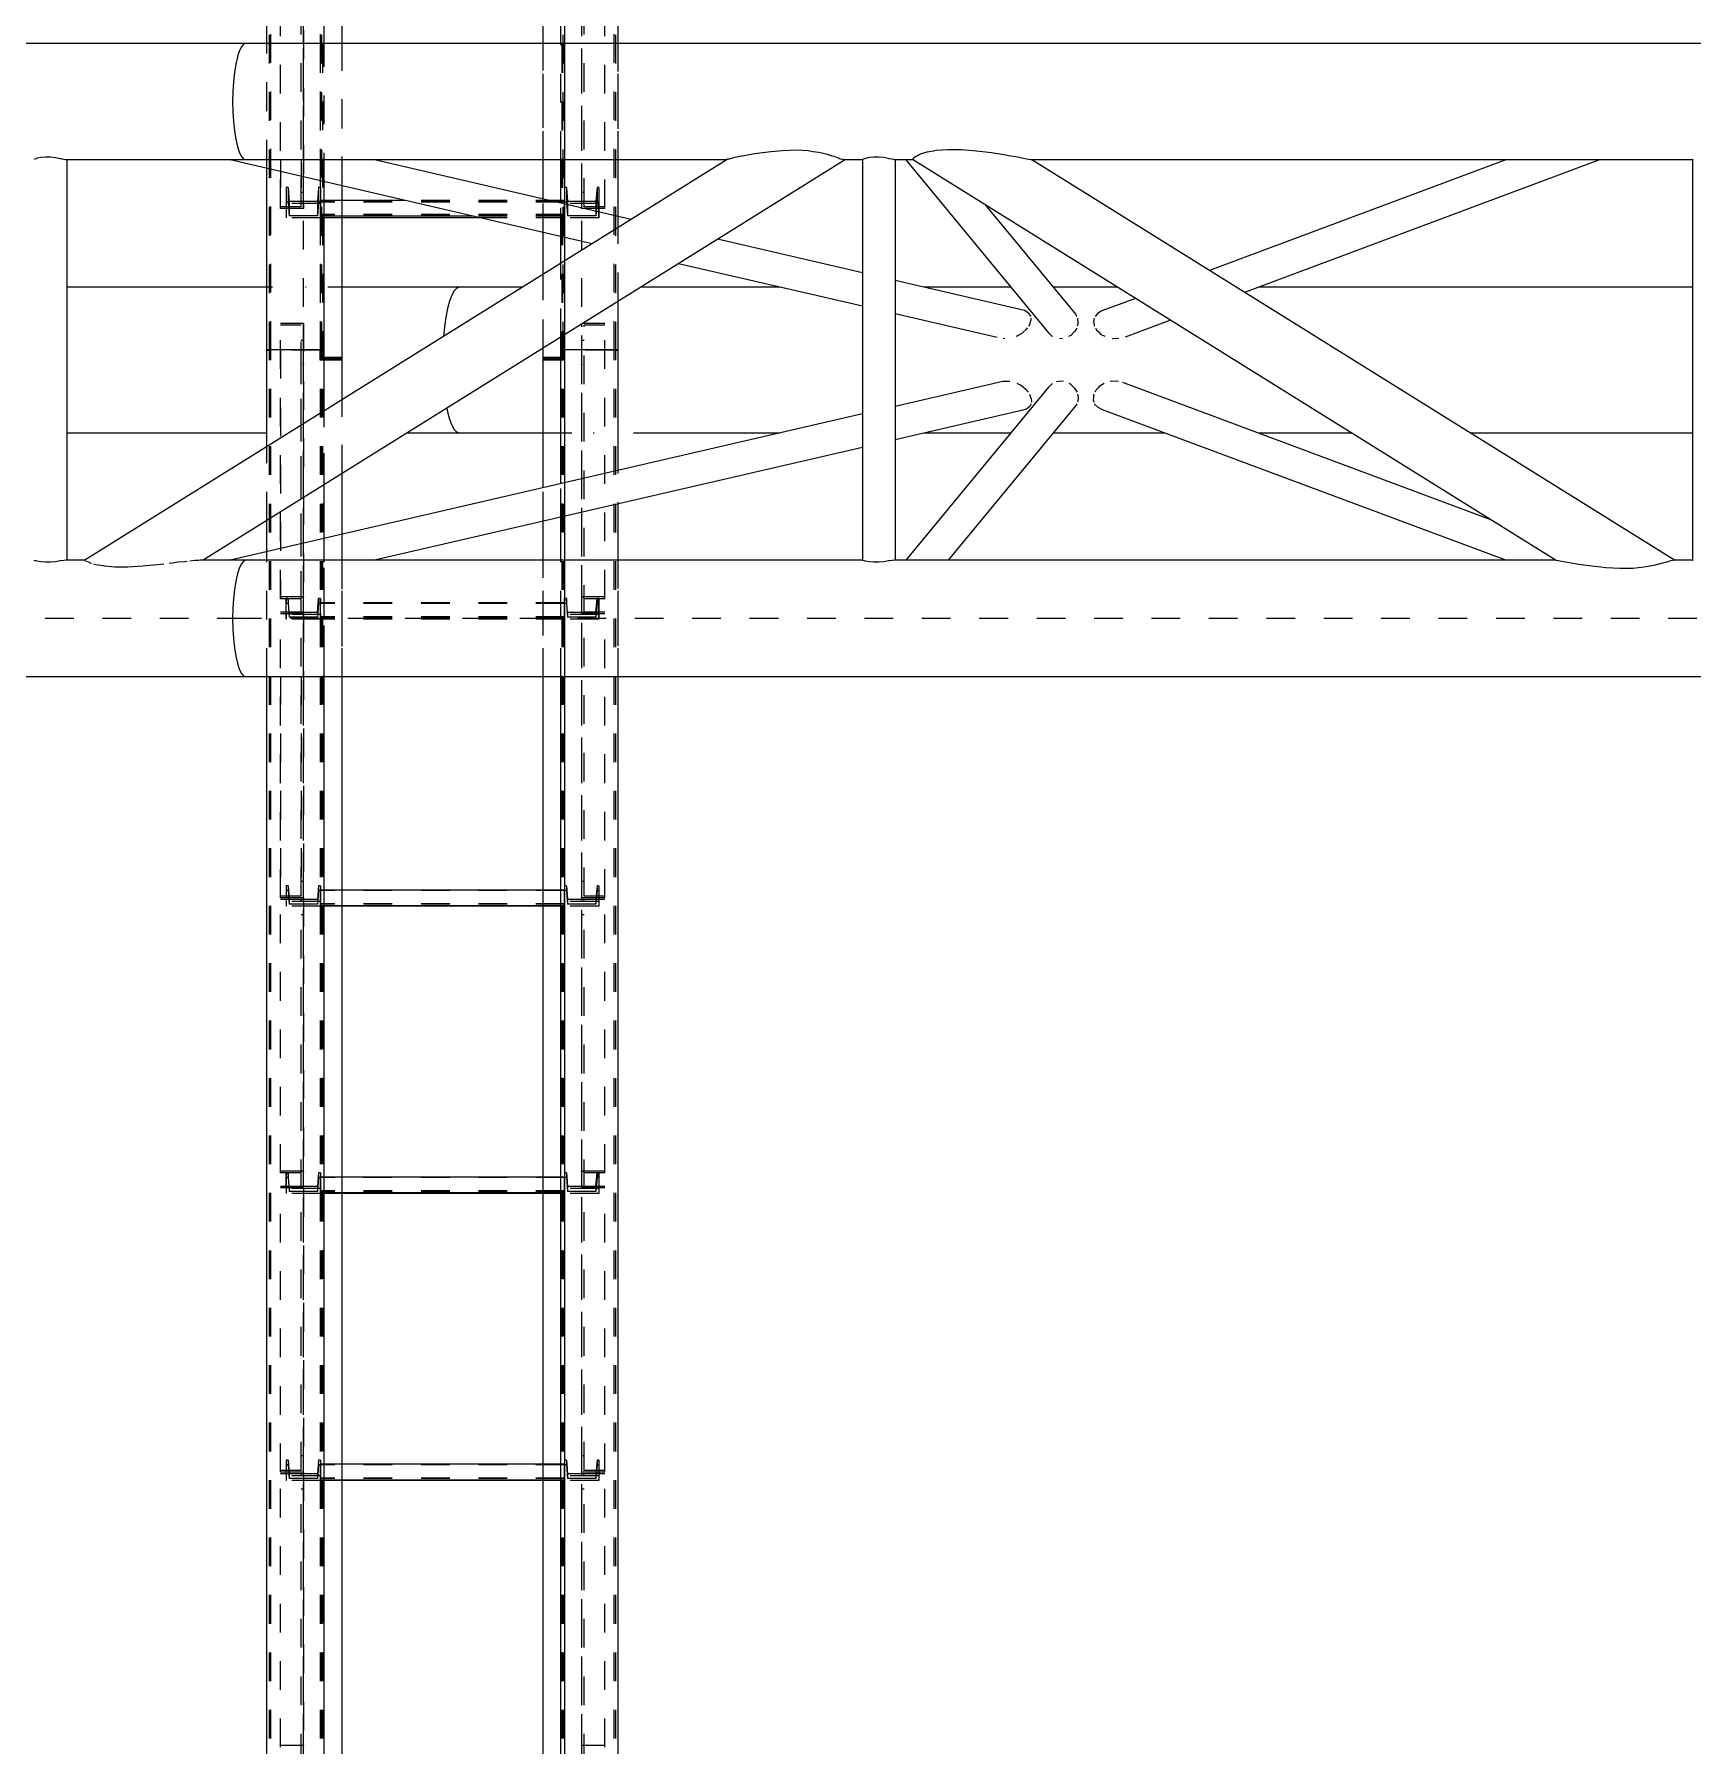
# Model space of a CAD drawing. Header units: millimetres. Extents: x 149919 to 150445, y 136651 to 136866.
# Drawn here: x 150231.16 to 150236.94, y 136770.15 to 136776.11 of the extents above; entities that cross this region are included whole.
import ezdxf

# ---------------------------------------------------------------- set-up
doc = ezdxf.new("R2010")
doc.units = ezdxf.units.MM
doc.header["$LTSCALE"] = 0.25
for name, pattern in [('CENTER', [50.8, 31.75, -6.35, 6.35, -6.35]), ('XKITLINE00', [0]), ('XKITLINE02', [4, 2, -2]), ('XKITLINE03', [6, 3, -1, 1, -1])]:
    doc.linetypes.add(name, pattern=pattern)

# ---------------------------------------------------------------- blocks, each defined once
blk = doc.blocks.new('çatıı')
at = {"color": 1, "linetype": 'XKITLINE03'}
for p, q in [((9028.63, 12458.8), (9028.63, 14115.53)), ((9125.61, 12458.8), (9125.61, 14115.53)), ((9034.61, 12460.27), (9034.61, 14100.27)), ((9119.61, 14100.27), (9119.61, 12460.27)), ((9028.63, 12615.08), (9028.63, 12513.12)), ((9125.61, 12513.12), (9125.61, 12615.08)), ((9034.63, 12514.86), (9034.63, 12509.83)), ((9119.61, 12510.37), (9034.63, 12510.37)), ((9119.61, 12509.83), (9119.61, 12514.86)), ((9028.63, 12472.99), (9028.63, 12377.79)), ((9125.61, 12377.79), (9125.61, 12472.99)), ((9028.63, 10818.82), (9028.63, 12467.2)), ((9125.61, 10818.82), (9125.61, 12467.2)), ((9034.61, 10820.27), (9034.61, 12460.27)), ((9119.61, 12460.27), (9119.61, 10820.27)), ((9028.63, 12371.98), (9028.63, 12273.01)), ((9034.63, 12371.74), (9034.63, 12370.07)), ((9119.61, 12370.25), (9034.63, 12370.25)), ((9119.61, 12370.07), (9119.61, 12371.74)), ((9125.61, 12273.01), (9125.61, 12371.98)), ((9028.63, 12273.01), (9028.63, 12177.81)), ((9034.63, 12271.75), (9034.63, 12270.08)), ((9119.61, 12270.08), (9119.61, 12271.75)), ((9125.61, 12177.81), (9125.61, 12273.01)), ((9119.61, 12270.26), (9034.63, 12270.26)), ((9028.63, 12172), (9028.63, 12073.03)), ((9034.63, 12171.76), (9034.63, 12170.09)), ((9119.61, 12170.27), (9034.63, 12170.27)), ((9119.61, 12170.09), (9119.61, 12171.76)), ((9125.61, 12073.03), (9125.61, 12172)), ((9028.63, 12073.03), (9028.63, 11977.83)), ((9034.63, 12071.77), (9034.63, 12070.1)), ((9119.61, 12070.28), (9034.63, 12070.28)), ((9119.61, 12070.1), (9119.61, 12071.77)), ((9125.61, 11977.83), (9125.61, 12073.03))]:
    blk.add_line(p, q, dxfattribs=at)
at = {"color": 116, "linetype": 'XKITLINE02', "true_color": 0x136734}
for p, q in [((9016.78, 12463.6), (9016.78, 14106.58)), ((9017.31, 12463.8), (9017.31, 14107.01)), ((9034.55, 12463.8), (9034.54, 14107.01)), ((9035.08, 12463.6), (9035.08, 14106.58)), ((9119.16, 12463.6), (9119.16, 14106.58)), ((9119.69, 12463.8), (9119.69, 14107.01)), ((9136.93, 12463.8), (9136.92, 14107.01)), ((9137.46, 12463.6), (9137.46, 14106.58)), ((9034.61, 12460.27), (9034.61, 14101.17)), ((9035.46, 12460.34), (9035.46, 14101.11)), ((9042.11, 12461.13), (9042.11, 14101.13)), ((9118.76, 12460.34), (9118.76, 14101.11)), ((9119.61, 12460.27), (9119.61, 14101.17)), ((9035.93, 12522.4), (9035.93, 14082.64)), ((9138.31, 12480.78), (9138.31, 14062.46)), ((9112.11, 12461.17), (9112.11, 14056.32)), ((9118.76, 13990.28), (9118.76, 12460.34)), ((9119.61, 13990.28), (9119.61, 12460.27)), ((9027.83, 12513.67), (9027.83, 12620.63)), ((9028.63, 12530.28), (9028.63, 12620.63)), ((9125.61, 12513.12), (9125.61, 12620.63)), ((9126.41, 12513.67), (9126.41, 12620.63)), ((9020.63, 12513.12), (9020.63, 12615.63)), ((9133.61, 12513.12), (9133.61, 12615.63)), ((9015.93, 12527.02), (9015.93, 12570.57)), ((9035.93, 12522.4), (9035.93, 12570.57)), ((9042.11, 12520.97), (9042.11, 12570.57)), ((9112.11, 12529.97), (9112.11, 12570.57)), ((9118.31, 12529.97), (9118.31, 12570.57)), ((9138.31, 12529.97), (9138.31, 12570.57)), ((9020.63, 12530.28), (9020.63, 12513.67)), ((9027.83, 12530.28), (9027.83, 12518.67)), ((9028.63, 12513.12), (9028.63, 12530.28)), ((9023.31, 12520.35), (9022.63, 12520.35)), ((9022.63, 12520.35), (9022.63, 12514.86)), ((9022.63, 12520.35), (9022.63, 12515.32)), ((9023.31, 12520.35), (9023.69, 12515.56)), ((9023.31, 12520.35), (9023.31, 12515.32)), ((9028.63, 12518.67), (9027.83, 12518.67)), ((9033.95, 12520.35), (9033.57, 12515.56)), ((9034.63, 12520.35), (9033.95, 12520.35)), ((9033.95, 12520.35), (9033.95, 12515.32)), ((9034.63, 12520.35), (9034.63, 12514.86)), ((9034.63, 12520.35), (9034.63, 12515.32)), ((9034.63, 12509.83), (9034.63, 12515.86)), ((9042.11, 12515.86), (9034.63, 12515.86)), ((9119.61, 12515.86), (9064.18, 12515.86)), ((9112.11, 12504.78), (9112.11, 12516.39)), ((9119.61, 12520.35), (9119.61, 12515.32)), ((9119.61, 12520.35), (9119.61, 12514.86)), ((9120.29, 12520.35), (9119.61, 12520.35)), ((9119.61, 12509.83), (9119.61, 12515.86)), ((9120.29, 12520.35), (9120.29, 12515.32)), ((9120.29, 12520.35), (9120.67, 12515.56)), ((9126.41, 12518.67), (9125.61, 12518.67)), ((9130.93, 12520.35), (9130.55, 12515.56)), ((9130.93, 12520.35), (9130.93, 12515.32)), ((9131.61, 12520.35), (9130.93, 12520.35)), ((9131.61, 12520.35), (9131.61, 12515.32)), ((9131.61, 12520.35), (9131.61, 12514.86)), ((9027.83, 12513.67), (9020.63, 12513.67)), ((9028.63, 12513.12), (9020.63, 12513.12)), ((9023.31, 12515.32), (9022.63, 12515.32)), ((9022.63, 12515.32), (9022.63, 12509.83)), ((9034.63, 12514.86), (9022.63, 12514.86)), ((9022.63, 12514.86), (9022.63, 12509.83)), ((9023.31, 12515.32), (9023.69, 12510.53)), ((9033.57, 12515.56), (9023.69, 12515.56)), ((9023.69, 12515.56), (9023.69, 12510.53)), ((9033.57, 12510.53), (9023.69, 12510.53)), ((9033.57, 12515.56), (9033.57, 12510.53)), ((9033.95, 12515.32), (9033.57, 12510.53)), ((9034.63, 12515.32), (9033.95, 12515.32)), ((9119.61, 12515.83), (9034.63, 12515.83)), ((9119.61, 12515.36), (9034.63, 12515.36)), ((9119.61, 12515.32), (9034.63, 12515.32)), ((9034.63, 12515.32), (9034.63, 12509.83)), ((9034.63, 12514.86), (9034.63, 12509.83)), ((9119.61, 12511.02), (9034.63, 12511.02)), ((9119.61, 12510.58), (9034.63, 12510.58)), ((9042.11, 12510.37), (9034.63, 12510.37)), ((9119.61, 12510.37), (9087.93, 12510.37)), ((9118.31, 12503.34), (9118.31, 12514.96)), ((9119.61, 12515.32), (9119.61, 12509.83)), ((9120.29, 12515.32), (9119.61, 12515.32)), ((9119.61, 12509.83), (9119.61, 12514.86)), ((9131.61, 12514.86), (9119.61, 12514.86)), ((9120.29, 12515.32), (9120.67, 12510.53)), ((9120.67, 12515.56), (9120.67, 12510.53)), ((9130.55, 12515.56), (9120.67, 12515.56)), ((9130.55, 12510.53), (9120.67, 12510.53)), ((9133.61, 12513.12), (9125.61, 12513.12)), ((9133.61, 12513.67), (9126.41, 12513.67)), ((9130.55, 12515.56), (9130.55, 12510.53)), ((9130.93, 12515.32), (9130.55, 12510.53)), ((9131.61, 12515.32), (9130.93, 12515.32)), ((9131.61, 12515.32), (9131.61, 12509.83)), ((9131.61, 12509.83), (9131.61, 12514.86)), ((9138.31, 12480.78), (9138.31, 12510.33)), ((9034.63, 12509.83), (9022.63, 12509.83)), ((9042.11, 12509.83), (9034.63, 12509.83)), ((9119.61, 12509.83), (9090.26, 12509.83)), ((9131.61, 12509.83), (9119.61, 12509.83)), ((9118.31, 12468.3), (9118.31, 12494.03)), ((9112.11, 12464.43), (9112.11, 12490.16)), ((9020.63, 12377.2), (9020.63, 12472.99)), ((9028.63, 12472.99), (9020.63, 12472.99)), ((9027.83, 12472.4), (9020.63, 12472.4)), ((9027.83, 12376.81), (9027.83, 12472.4)), ((9028.63, 12463.83), (9028.63, 12472.99)), ((9125.61, 12371.89), (9125.61, 12472.99)), ((9133.61, 12472.99), (9125.61, 12472.99)), ((9126.41, 12371.89), (9126.41, 12472.4)), ((9133.61, 12472.4), (9126.41, 12472.4)), ((9133.61, 12377.2), (9133.61, 12472.99)), ((9015.93, 12463.6), (9015.93, 12463.83)), ((9016.78, 12463.6), (9015.93, 12463.6)), ((9016.78, 12463.6), (9015.93, 12463.6)), ((9017.31, 12463.8), (9016.78, 12463.6)), ((9017.31, 12463.8), (9016.78, 12463.6)), ((9016.78, 10820.27), (9016.78, 12463.6)), ((9017.31, 10820.27), (9017.31, 12463.8)), ((9034.54, 12463.8), (9017.31, 12463.8)), ((9034.55, 12463.8), (9017.31, 12463.8)), ((9020.63, 12463.83), (9020.63, 12377.2)), ((9028.63, 12467.08), (9027.83, 12467.08)), ((9027.83, 12371.89), (9027.83, 12463.83)), ((9028.63, 12371.89), (9028.63, 12463.83)), ((9034.55, 10820.27), (9034.54, 12463.8)), ((9035.08, 12463.6), (9034.54, 12463.8)), ((9035.08, 12463.6), (9034.55, 12463.8)), ((9035.08, 10820.27), (9035.08, 12463.6)), ((9035.93, 12463.6), (9035.08, 12463.6)), ((9035.93, 12463.6), (9035.08, 12463.6)), ((9035.93, 12463.6), (9035.93, 12463.83)), ((9035.93, 10837.88), (9035.93, 12463.6)), ((9118.31, 12463.6), (9118.31, 12463.83)), ((9119.16, 12463.6), (9118.31, 12463.6)), ((9119.16, 12463.6), (9118.31, 12463.6)), ((9119.69, 12463.8), (9119.16, 12463.6)), ((9119.69, 12463.8), (9119.16, 12463.6)), ((9119.16, 10820.27), (9119.16, 12463.6)), ((9119.69, 10820.27), (9119.69, 12463.8)), ((9136.92, 12463.8), (9119.69, 12463.8)), ((9136.93, 12463.8), (9119.69, 12463.8)), ((9126.41, 12467.08), (9125.61, 12467.08)), ((9136.93, 10820.27), (9136.92, 12463.8)), ((9137.46, 12463.6), (9136.92, 12463.8)), ((9137.46, 12463.6), (9136.93, 12463.8)), ((9137.46, 10820.27), (9137.46, 12463.6)), ((9138.31, 12463.6), (9137.46, 12463.6)), ((9138.31, 12463.6), (9137.46, 12463.6)), ((9138.31, 12463.6), (9138.31, 12463.83)), ((9035.93, 12461.17), (9034.61, 12461.17)), ((9034.61, 10820.27), (9034.61, 12460.57)), ((9035.93, 12460.57), (9034.61, 12460.57)), ((9042.11, 12460.27), (9034.61, 12460.27)), ((9042.11, 12460.27), (9034.61, 12460.27)), ((9035.93, 12461.11), (9035.46, 12461.11)), ((9042.11, 12460.56), (9035.46, 12460.55)), ((9035.46, 10820.3), (9035.46, 12460.55)), ((9042.11, 12460.31), (9035.46, 12460.34)), ((9042.11, 12460.29), (9035.46, 12460.3)), ((9042.11, 12461.13), (9042.11, 12461.17)), ((9042.11, 12460.27), (9042.11, 12460.57)), ((9042.11, 10820.56), (9042.11, 12460.56)), ((9042.11, 12460.31), (9042.11, 12460.27)), ((9112.11, 12461.13), (9112.11, 12461.17)), ((9112.11, 12460.57), (9112.11, 12460.56)), ((9112.11, 12460.27), (9112.11, 12460.57)), ((9118.76, 12460.55), (9112.11, 12460.56)), ((9112.11, 10824.41), (9112.11, 12460.56)), ((9118.76, 12460.34), (9112.11, 12460.31)), ((9118.76, 12460.3), (9112.11, 12460.29)), ((9112.11, 12460.29), (9112.11, 12460.27)), ((9119.61, 12460.27), (9112.11, 12460.27)), ((9119.61, 12460.27), (9112.11, 12460.27)), ((9119.61, 12461.17), (9118.31, 12461.17)), ((9118.76, 12461.11), (9118.31, 12461.11)), ((9119.61, 12460.57), (9118.31, 12460.57)), ((9118.76, 10820.3), (9118.76, 12460.55)), ((9119.61, 10820.27), (9119.61, 12460.57)), ((9042.11, 12420.77), (9042.11, 12446.5)), ((9035.93, 12416.92), (9035.93, 12442.64)), ((9015.93, 12404.44), (9015.93, 12430.17)), ((9138.31, 10840.75), (9138.31, 12421.84)), ((9112.11, 12404.15), (9112.11, 12415.78)), ((9118.31, 12405.58), (9118.31, 12417.21)), ((9035.93, 12349.97), (9035.93, 12398.16)), ((9042.11, 12349.97), (9042.11, 12399.59)), ((9015.93, 12349.97), (9015.93, 12393.53)), ((9112.11, 12349.97), (9112.11, 12390.57)), ((9118.31, 12349.97), (9118.31, 12390.57)), ((9138.31, 12349.97), (9138.31, 12390.57)), ((9028.63, 12377.79), (9020.63, 12377.79)), ((9027.83, 12377.2), (9020.63, 12377.2)), ((9023.31, 12377.24), (9022.63, 12377.24)), ((9022.63, 12371.74), (9022.63, 12377.24)), ((9022.63, 12377.24), (9022.63, 12375.57)), ((9023.31, 12375.57), (9022.63, 12375.57)), ((9022.63, 12370.07), (9022.63, 12375.57)), ((9023.69, 12372.44), (9023.31, 12377.24)), ((9023.31, 12377.24), (9023.31, 12375.57)), ((9023.31, 12375.57), (9023.69, 12370.77)), ((9028.63, 12377.7), (9027.83, 12377.7)), ((9027.83, 12273.58), (9027.83, 12377.7)), ((9028.63, 12350.28), (9028.63, 12377.7)), ((9033.57, 12372.44), (9033.95, 12377.24)), ((9033.95, 12375.57), (9033.57, 12370.77)), ((9034.63, 12377.24), (9033.95, 12377.24)), ((9033.95, 12377.24), (9033.95, 12375.57)), ((9034.63, 12375.57), (9033.95, 12375.57)), ((9034.63, 12371.74), (9034.63, 12377.24)), ((9034.63, 12377.24), (9034.63, 12375.57)), ((9034.63, 12370.07), (9034.63, 12375.75)), ((9119.61, 12375.75), (9034.63, 12375.75)), ((9119.61, 12375.74), (9034.63, 12375.74)), ((9119.61, 12375.58), (9034.63, 12375.58)), ((9034.63, 12370.07), (9034.63, 12375.57)), ((9119.61, 12375.57), (9034.63, 12375.57)), ((9119.61, 12375.57), (9119.61, 12377.24)), ((9120.29, 12377.24), (9119.61, 12377.24)), ((9119.61, 12377.22), (9119.61, 12371.74)), ((9119.61, 12370.07), (9119.61, 12375.75)), ((9119.61, 12370.07), (9119.61, 12375.57)), ((9120.29, 12375.57), (9119.61, 12375.57)), ((9120.29, 12377.24), (9120.29, 12375.57)), ((9120.67, 12372.44), (9120.29, 12377.24)), ((9120.29, 12375.57), (9120.67, 12370.77)), ((9133.61, 12377.79), (9125.61, 12377.79)), ((9125.61, 12273.01), (9125.61, 12377.7)), ((9126.41, 12377.7), (9125.61, 12377.7)), ((9126.41, 12273.58), (9126.41, 12377.7)), ((9133.61, 12377.2), (9126.41, 12377.2)), ((9130.55, 12372.44), (9130.93, 12377.24)), ((9130.93, 12375.57), (9130.55, 12370.77)), ((9130.93, 12377.24), (9130.93, 12375.57)), ((9131.61, 12377.24), (9130.93, 12377.24)), ((9131.61, 12375.57), (9130.93, 12375.57)), ((9131.61, 12375.57), (9131.61, 12377.24)), ((9131.61, 12377.22), (9131.61, 12371.74)), ((9131.61, 12370.07), (9131.61, 12375.57)), ((9027.83, 12372.55), (9020.63, 12372.55)), ((9020.63, 12273.01), (9020.63, 12372.55)), ((9028.63, 12371.98), (9020.63, 12371.98)), ((9034.63, 12371.74), (9022.63, 12371.74)), ((9022.63, 12371.74), (9022.63, 12370.07)), ((9034.63, 12370.07), (9022.63, 12370.07)), ((9033.57, 12372.44), (9023.69, 12372.44)), ((9023.69, 12372.44), (9023.69, 12370.77)), ((9033.57, 12370.77), (9023.69, 12370.77)), ((9028.63, 12371.89), (9027.83, 12371.89)), ((9033.57, 12372.44), (9033.57, 12370.77)), ((9034.63, 12371.74), (9034.63, 12370.07)), ((9119.61, 12370.93), (9034.63, 12370.93)), ((9119.61, 12370.79), (9034.63, 12370.79)), ((9119.61, 12370.25), (9034.63, 12370.25)), ((9119.61, 12370.07), (9034.63, 12370.07)), ((9119.61, 12371.74), (9119.61, 12370.07)), ((9131.61, 12371.74), (9119.61, 12371.74)), ((9131.61, 12370.07), (9119.61, 12370.07)), ((9120.67, 12372.44), (9120.67, 12370.77)), ((9130.55, 12372.44), (9120.67, 12372.44)), ((9130.55, 12370.77), (9120.67, 12370.77)), ((9133.61, 12371.98), (9125.61, 12371.98)), ((9126.41, 12371.89), (9125.61, 12371.89)), ((9133.61, 12372.55), (9126.41, 12372.55)), ((9130.55, 12372.44), (9130.55, 12370.77)), ((9131.61, 12371.74), (9131.61, 12370.07)), ((9133.61, 12273.01), (9133.61, 12372.55)), ((9015.93, 10887.1), (9015.93, 12350.28)), ((9020.63, 12350.28), (9020.63, 12273.58)), ((9027.83, 12350.28), (9027.83, 12278.73)), ((9028.63, 12273.01), (9028.63, 12350.28)), ((9118.76, 12350.28), (9118.76, 10820.3)), ((9119.61, 12350.28), (9119.61, 10820.27)), ((9028.63, 12278.73), (9027.83, 12278.73)), ((9126.41, 12278.73), (9125.61, 12278.73)), ((9027.83, 12273.58), (9020.63, 12273.58)), ((9028.63, 12273.01), (9020.63, 12273.01)), ((9020.63, 12177.22), (9020.63, 12273.01)), ((9028.63, 12273.01), (9020.63, 12273.01)), ((9027.83, 12272.42), (9020.63, 12272.42)), ((9023.31, 12277.25), (9022.63, 12277.25)), ((9022.63, 12277.25), (9022.63, 12271.75)), ((9022.63, 12277.25), (9022.63, 12275.58)), ((9023.31, 12275.58), (9022.63, 12275.58)), ((9022.63, 12275.58), (9022.63, 12270.08)), ((9034.63, 12271.75), (9022.63, 12271.75)), ((9022.63, 12271.75), (9022.63, 12270.08)), ((9023.31, 12277.25), (9023.69, 12272.45)), ((9023.31, 12277.25), (9023.31, 12275.58)), ((9023.31, 12275.58), (9023.69, 12270.78)), ((9033.57, 12272.45), (9023.69, 12272.45)), ((9023.69, 12272.45), (9023.69, 12270.78)), ((9027.83, 12171.91), (9027.83, 12272.42)), ((9028.63, 12171.91), (9028.63, 12273.01)), ((9033.95, 12277.25), (9033.57, 12272.45)), ((9033.95, 12275.58), (9033.57, 12270.78)), ((9033.57, 12272.45), (9033.57, 12270.78)), ((9034.63, 12277.25), (9033.95, 12277.25)), ((9033.95, 12277.25), (9033.95, 12275.58)), ((9034.63, 12275.58), (9033.95, 12275.58)), ((9034.63, 12277.25), (9034.63, 12271.75)), ((9034.63, 12277.25), (9034.63, 12275.58)), ((9034.63, 12270.08), (9034.63, 12275.76)), ((9042.11, 12275.76), (9034.63, 12275.76)), ((9119.61, 12275.75), (9034.63, 12275.75)), ((9119.61, 12275.59), (9034.63, 12275.59)), ((9034.63, 12275.58), (9034.63, 12270.08)), ((9119.61, 12275.58), (9034.63, 12275.58)), ((9034.63, 12271.75), (9034.63, 12270.08)), ((9119.61, 12275.76), (9112.11, 12275.76)), ((9119.61, 12277.25), (9119.61, 12275.58)), ((9119.61, 12277.25), (9119.61, 12271.75)), ((9120.29, 12277.25), (9119.61, 12277.25)), ((9119.61, 12270.08), (9119.61, 12275.76)), ((9119.61, 12275.58), (9119.61, 12270.08)), ((9120.29, 12275.58), (9119.61, 12275.58)), ((9119.61, 12271.75), (9119.61, 12270.08)), ((9131.61, 12271.75), (9119.61, 12271.75)), ((9120.29, 12277.25), (9120.29, 12275.58)), ((9120.29, 12277.25), (9120.67, 12272.45)), ((9120.29, 12275.58), (9120.67, 12270.78)), ((9120.67, 12272.45), (9120.67, 12270.78)), ((9130.55, 12272.45), (9120.67, 12272.45)), ((9133.61, 12273.01), (9125.61, 12273.01)), ((9125.61, 12171.91), (9125.61, 12273.01)), ((9133.61, 12273.01), (9125.61, 12273.01)), ((9133.61, 12273.58), (9126.41, 12273.58)), ((9126.41, 12171.91), (9126.41, 12272.42)), ((9133.61, 12272.42), (9126.41, 12272.42)), ((9130.93, 12277.25), (9130.55, 12272.45)), ((9130.93, 12275.58), (9130.55, 12270.78)), ((9130.55, 12272.45), (9130.55, 12270.78)), ((9130.93, 12277.25), (9130.93, 12275.58)), ((9131.61, 12277.25), (9130.93, 12277.25)), ((9131.61, 12275.58), (9130.93, 12275.58)), ((9131.61, 12277.25), (9131.61, 12275.58)), ((9131.61, 12277.25), (9131.61, 12271.75)), ((9131.61, 12275.58), (9131.61, 12270.08)), ((9131.61, 12271.75), (9131.61, 12270.08)), ((9133.61, 12177.22), (9133.61, 12273.01)), ((9034.63, 12270.08), (9022.63, 12270.08)), ((9033.57, 12270.78), (9023.69, 12270.78)), ((9028.63, 12267.1), (9027.83, 12267.1)), ((9119.61, 12270.94), (9034.63, 12270.94)), ((9119.61, 12270.8), (9034.63, 12270.8)), ((9042.11, 12270.26), (9034.63, 12270.26)), ((9042.11, 12270.08), (9034.63, 12270.08)), ((9119.61, 12270.26), (9112.11, 12270.26)), ((9119.61, 12270.08), (9112.11, 12270.08)), ((9131.61, 12270.08), (9119.61, 12270.08)), ((9130.55, 12270.78), (9120.67, 12270.78)), ((9126.41, 12267.1), (9125.61, 12267.1)), ((9028.63, 12177.81), (9020.63, 12177.81)), ((9027.83, 12177.22), (9020.63, 12177.22)), ((9023.31, 12177.26), (9022.63, 12177.26)), ((9022.63, 12171.76), (9022.63, 12177.26)), ((9022.63, 12177.26), (9022.63, 12175.59)), ((9023.69, 12172.46), (9023.31, 12177.26)), ((9023.31, 12177.26), (9023.31, 12175.59)), ((9028.63, 12177.72), (9027.83, 12177.72)), ((9027.83, 12073.6), (9027.83, 12177.72)), ((9028.63, 12073.03), (9028.63, 12177.72)), ((9033.95, 12177.26), (9033.57, 12172.46)), ((9034.63, 12177.26), (9033.95, 12177.26)), ((9033.95, 12177.26), (9033.95, 12175.59)), ((9034.63, 12177.26), (9034.63, 12171.76)), ((9034.63, 12177.26), (9034.63, 12175.59)), ((9119.61, 12177.26), (9119.61, 12175.59)), ((9119.61, 12177.26), (9119.61, 12171.76)), ((9120.29, 12177.26), (9119.61, 12177.26)), ((9120.29, 12177.26), (9120.29, 12175.59)), ((9120.29, 12177.26), (9120.67, 12172.46)), ((9133.61, 12177.81), (9125.61, 12177.81)), ((9125.61, 12073.03), (9125.61, 12177.72)), ((9126.41, 12177.72), (9125.61, 12177.72)), ((9126.41, 12073.6), (9126.41, 12177.72)), ((9133.61, 12177.22), (9126.41, 12177.22)), ((9130.55, 12172.46), (9130.93, 12177.26)), ((9130.93, 12177.26), (9130.93, 12175.59)), ((9131.61, 12177.26), (9130.93, 12177.26)), ((9131.61, 12175.59), (9131.61, 12177.26)), ((9131.61, 12177.22), (9131.61, 12171.76)), ((9027.83, 12172.57), (9020.63, 12172.57)), ((9020.63, 12073.03), (9020.63, 12172.57)), ((9028.63, 12172), (9020.63, 12172)), ((9023.31, 12175.59), (9022.63, 12175.59)), ((9022.63, 12175.59), (9022.63, 12170.09)), ((9034.63, 12171.76), (9022.63, 12171.76)), ((9022.63, 12171.76), (9022.63, 12170.09)), ((9023.31, 12175.59), (9023.69, 12170.79)), ((9033.57, 12172.46), (9023.69, 12172.46)), ((9023.69, 12172.46), (9023.69, 12170.79)), ((9033.57, 12170.79), (9023.69, 12170.79)), ((9028.63, 12171.91), (9027.83, 12171.91)), ((9033.95, 12175.59), (9033.57, 12170.79)), ((9033.57, 12172.46), (9033.57, 12170.79)), ((9034.63, 12175.59), (9033.95, 12175.59)), ((9034.63, 12170.09), (9034.63, 12175.77)), ((9042.11, 12175.77), (9034.63, 12175.77)), ((9119.61, 12175.76), (9034.63, 12175.76)), ((9119.61, 12175.6), (9034.63, 12175.6)), ((9034.63, 12175.59), (9034.63, 12170.09)), ((9119.61, 12175.59), (9034.63, 12175.59)), ((9034.63, 12171.76), (9034.63, 12170.09)), ((9119.61, 12170.95), (9034.63, 12170.95)), ((9119.61, 12170.81), (9034.63, 12170.81)), ((9042.11, 12170.27), (9034.63, 12170.27)), ((9119.61, 12175.77), (9112.11, 12175.77)), ((9119.61, 12170.27), (9112.11, 12170.27)), ((9119.61, 12170.09), (9119.61, 12175.77)), ((9119.61, 12175.59), (9119.61, 12170.09)), ((9120.29, 12175.59), (9119.61, 12175.59)), ((9119.61, 12171.76), (9119.61, 12170.09)), ((9131.61, 12171.76), (9119.61, 12171.76)), ((9120.29, 12175.59), (9120.67, 12170.79)), ((9120.67, 12172.46), (9120.67, 12170.79)), ((9130.55, 12172.46), (9120.67, 12172.46)), ((9130.55, 12170.79), (9120.67, 12170.79)), ((9133.61, 12172), (9125.61, 12172)), ((9126.41, 12171.91), (9125.61, 12171.91)), ((9133.61, 12172.57), (9126.41, 12172.57)), ((9130.93, 12175.59), (9130.55, 12170.79)), ((9130.55, 12172.46), (9130.55, 12170.79)), ((9131.61, 12175.59), (9130.93, 12175.59)), ((9131.61, 12175.59), (9131.61, 12170.09)), ((9131.61, 12171.76), (9131.61, 12170.09)), ((9133.61, 12073.03), (9133.61, 12172.57)), ((9034.63, 12170.09), (9022.63, 12170.09)), ((9042.11, 12170.09), (9034.63, 12170.09)), ((9119.61, 12170.09), (9112.11, 12170.09)), ((9131.61, 12170.09), (9119.61, 12170.09)), ((9023.31, 12077.27), (9022.63, 12077.27)), ((9022.63, 12077.27), (9022.63, 12071.77)), ((9022.63, 12077.27), (9022.63, 12075.6)), ((9023.31, 12075.6), (9022.63, 12075.6)), ((9022.63, 12075.6), (9022.63, 12070.1)), ((9023.31, 12077.27), (9023.69, 12072.47)), ((9023.31, 12077.27), (9023.31, 12075.6)), ((9023.31, 12075.6), (9023.69, 12070.8)), ((9028.63, 12078.75), (9027.83, 12078.75)), ((9033.95, 12077.27), (9033.57, 12072.47)), ((9033.95, 12075.6), (9033.57, 12070.8)), ((9034.63, 12077.27), (9033.95, 12077.27)), ((9033.95, 12077.27), (9033.95, 12075.6)), ((9034.63, 12075.6), (9033.95, 12075.6)), ((9034.63, 12077.27), (9034.63, 12071.77)), ((9034.63, 12077.27), (9034.63, 12075.6)), ((9034.63, 12070.1), (9034.63, 12075.78)), ((9042.11, 12075.78), (9034.63, 12075.78)), ((9119.61, 12075.77), (9034.63, 12075.77)), ((9119.61, 12075.61), (9034.63, 12075.61)), ((9034.63, 12075.6), (9034.63, 12070.1)), ((9119.61, 12075.6), (9034.63, 12075.6)), ((9119.61, 12075.78), (9112.11, 12075.78)), ((9119.61, 12077.27), (9119.61, 12075.6)), ((9119.61, 12077.27), (9119.61, 12071.77)), ((9120.29, 12077.27), (9119.61, 12077.27)), ((9119.61, 12070.1), (9119.61, 12075.78)), ((9119.61, 12075.6), (9119.61, 12070.1)), ((9120.29, 12075.6), (9119.61, 12075.6)), ((9120.29, 12077.27), (9120.29, 12075.6)), ((9120.29, 12077.27), (9120.67, 12072.47)), ((9120.29, 12075.6), (9120.67, 12070.8)), ((9126.41, 12078.75), (9125.61, 12078.75)), ((9130.93, 12077.27), (9130.55, 12072.47)), ((9130.93, 12075.6), (9130.55, 12070.8)), ((9130.93, 12077.27), (9130.93, 12075.6)), ((9131.61, 12077.27), (9130.93, 12077.27)), ((9131.61, 12075.6), (9130.93, 12075.6)), ((9131.61, 12077.27), (9131.61, 12075.6)), ((9131.61, 12077.27), (9131.61, 12071.77)), ((9131.61, 12075.6), (9131.61, 12070.1)), ((9027.83, 12073.6), (9020.63, 12073.6)), ((9028.63, 12073.03), (9020.63, 12073.03)), ((9020.63, 11977.24), (9020.63, 12073.03)), ((9028.63, 12073.03), (9020.63, 12073.03)), ((9027.83, 12072.44), (9020.63, 12072.44)), ((9034.63, 12071.77), (9022.63, 12071.77)), ((9022.63, 12071.77), (9022.63, 12070.1)), ((9034.63, 12070.1), (9022.63, 12070.1)), ((9033.57, 12072.47), (9023.69, 12072.47)), ((9023.69, 12072.47), (9023.69, 12070.8)), ((9033.57, 12070.8), (9023.69, 12070.8)), ((9027.83, 11971.93), (9027.83, 12072.44)), ((9028.63, 11971.93), (9028.63, 12073.03)), ((9033.57, 12072.47), (9033.57, 12070.8)), ((9034.63, 12071.77), (9034.63, 12070.1)), ((9119.61, 12070.97), (9034.63, 12070.97)), ((9119.61, 12070.82), (9034.63, 12070.82)), ((9042.11, 12070.28), (9034.63, 12070.28)), ((9042.11, 12070.1), (9034.63, 12070.1)), ((9119.61, 12070.28), (9112.11, 12070.28)), ((9119.61, 12070.1), (9112.11, 12070.1)), ((9119.61, 12071.77), (9119.61, 12070.1)), ((9131.61, 12071.77), (9119.61, 12071.77)), ((9131.61, 12070.1), (9119.61, 12070.1)), ((9120.67, 12072.47), (9120.67, 12070.8)), ((9130.55, 12072.47), (9120.67, 12072.47)), ((9130.55, 12070.8), (9120.67, 12070.8)), ((9133.61, 12073.03), (9125.61, 12073.03)), ((9125.61, 11971.93), (9125.61, 12073.03)), ((9133.61, 12073.03), (9125.61, 12073.03)), ((9133.61, 12073.6), (9126.41, 12073.6)), ((9126.41, 11971.93), (9126.41, 12072.44)), ((9133.61, 12072.44), (9126.41, 12072.44)), ((9130.55, 12072.47), (9130.55, 12070.8)), ((9131.61, 12071.77), (9131.61, 12070.1)), ((9133.61, 11977.24), (9133.61, 12073.03)), ((9028.63, 12067.13), (9027.83, 12067.13)), ((9126.41, 12067.13), (9125.61, 12067.13)), ((9028.63, 11977.83), (9020.63, 11977.83)), ((9133.61, 11977.83), (9125.61, 11977.83))]:
    blk.add_line(p, q, dxfattribs=at)
at = {"color": 7, "linetype": 'XKITLINE00'}
for p, q in [((9015.93, 12570.57), (9015.93, 13989.97)), ((9035.93, 12570.57), (9035.93, 13989.97)), ((9042.11, 12570.57), (9042.11, 13989.97)), ((9112.11, 12570.57), (9112.11, 13989.97)), ((9118.31, 12570.57), (9118.31, 13989.97)), ((9138.31, 12570.57), (9138.31, 13989.97)), ((9112.11, 12516.39), (9112.11, 12529.97)), ((9118.31, 12514.96), (9118.31, 12529.97)), ((9138.31, 12510.33), (9138.31, 12529.97)), ((9015.93, 12463.83), (9015.93, 12527.02)), ((9035.93, 12463.83), (9035.93, 12522.4)), ((9042.11, 12461.17), (9042.11, 12520.97)), ((9064.18, 12515.86), (9042.11, 12515.86)), ((9087.93, 12510.37), (9042.11, 12510.37)), ((9090.26, 12509.83), (9042.11, 12509.83)), ((9112.11, 12490.16), (9112.11, 12504.78)), ((9118.31, 12494.03), (9118.31, 12503.34)), ((9138.31, 12463.83), (9138.31, 12480.78)), ((9118.31, 12463.83), (9118.31, 12468.3)), ((9015.93, 12430.17), (9015.93, 12463.83)), ((9035.93, 12463.83), (9015.93, 12463.83)), ((9035.93, 12463.83), (9015.93, 12463.83)), ((9035.93, 12442.64), (9035.93, 12463.83)), ((9112.11, 12461.17), (9112.11, 12464.43)), ((9118.31, 12417.21), (9118.31, 12463.83)), ((9138.31, 12463.83), (9118.31, 12463.83)), ((9138.31, 12463.83), (9118.31, 12463.83)), ((9138.31, 12421.84), (9138.31, 12463.83)), ((9042.11, 12461.17), (9035.93, 12461.17)), ((9042.11, 12461.13), (9035.93, 12461.11)), ((9042.11, 12460.57), (9035.93, 12460.57)), ((9042.11, 12461.17), (9042.11, 12461.13)), ((9042.11, 12460.57), (9042.11, 12461.13)), ((9042.11, 12446.5), (9042.11, 12460.57)), ((9112.11, 12460.57), (9112.11, 12461.17)), ((9118.31, 12461.17), (9112.11, 12461.17)), ((9118.31, 12461.11), (9112.11, 12461.13)), ((9118.31, 12460.57), (9112.11, 12460.57)), ((9112.11, 12415.78), (9112.11, 12460.57)), ((9042.11, 12399.59), (9042.11, 12420.77)), ((9035.93, 12398.16), (9035.93, 12416.92)), ((9138.31, 12390.57), (9138.31, 12410.21)), ((9015.93, 12393.53), (9015.93, 12404.44)), ((9112.11, 12390.57), (9112.11, 12404.15)), ((9118.31, 12390.57), (9118.31, 12405.58)), ((9015.93, 10930.57), (9015.93, 12349.97)), ((9035.93, 10930.57), (9035.93, 12349.97)), ((9042.11, 10930.57), (9042.11, 12349.97)), ((9112.11, 10930.57), (9112.11, 12349.97)), ((9118.31, 10930.57), (9118.31, 12349.97)), ((9138.31, 10930.57), (9138.31, 12349.97)), ((9112.11, 12275.76), (9042.11, 12275.76)), ((9112.11, 12270.26), (9042.11, 12270.26)), ((9112.11, 12270.08), (9042.11, 12270.08)), ((9112.11, 12175.77), (9042.11, 12175.77)), ((9112.11, 12170.27), (9042.11, 12170.27)), ((9112.11, 12170.09), (9042.11, 12170.09)), ((9112.11, 12075.78), (9042.11, 12075.78)), ((9112.11, 12070.28), (9042.11, 12070.28)), ((9112.11, 12070.1), (9042.11, 12070.1))]:
    blk.add_line(p, q, dxfattribs=at)
at = {"color": 8, "linetype": 'XKITLINE00'}
for p, q in [((9008.64, 12570.57), (7574.65, 12570.57)), ((9007.83, 12570.27), (9007.04, 12569.35)), ((9007.83, 12570.27), (9007.04, 12569.35)), ((9008.64, 12570.57), (9007.83, 12570.27)), ((9008.64, 12570.57), (9007.83, 12570.27)), ((10084.2, 12570.57), (9008.64, 12570.57)), ((9005.64, 12565.83), (9005.06, 12563.32)), ((9006.3, 12567.85), (9005.64, 12565.83)), ((9007.04, 12569.35), (9006.3, 12567.85)), ((9007.04, 12569.35), (9006.31, 12567.85)), ((9004.59, 12560.42), (9004.25, 12557.22)), ((9005.06, 12563.32), (9004.59, 12560.42)), ((9004.04, 12553.8), (9003.97, 12550.27)), ((9004.25, 12557.22), (9004.04, 12553.8)), ((9003.97, 12550.27), (9004.04, 12546.75)), ((9004.04, 12546.75), (9004.25, 12543.33)), ((9004.25, 12543.33), (9004.59, 12540.12)), ((9004.59, 12540.12), (9005.06, 12537.23)), ((9005.06, 12537.23), (9005.64, 12534.72)), ((9005.64, 12534.72), (9006.3, 12532.69)), ((8935.11, 12530.28), (8934.83, 12530.09)), ((8935.45, 12530.34), (8935.11, 12530.28)), ((8935.92, 12530.58), (8935.45, 12530.34)), ((8937.18, 12530.86), (8935.92, 12530.58)), ((8938.77, 12530.98), (8937.18, 12530.86)), ((8940.53, 12530.94), (8938.77, 12530.98)), ((8942.29, 12530.74), (8940.53, 12530.94)), ((8943.88, 12530.4), (8942.29, 12530.74)), ((8944.03, 12530.34), (8943.88, 12530.4)), ((8945.14, 12530.19), (8944.03, 12530.34)), ((8945.95, 12529.99), (8945.14, 12530.19)), ((8946.02, 12529.93), (8945.95, 12529.99)), ((9008.64, 12529.97), (8945.97, 12529.97)), ((8946.12, 12529.97), (8946.02, 12529.93)), ((8946.23, 12529.97), (8946.23, 12390.57)), ((9175.93, 12529.96), (8952.45, 12390.57)), ((9217.15, 12529.95), (8993.7, 12390.57)), ((9129.21, 12500.82), (9003.18, 12529.97)), ((9006.3, 12532.69), (9007.04, 12531.2)), ((9006.31, 12532.69), (9007.04, 12531.2)), ((9007.04, 12531.2), (9007.83, 12530.28)), ((9007.04, 12531.2), (9007.83, 12530.28)), ((9008.64, 12529.97), (9007.83, 12530.28)), ((9008.64, 12529.97), (9007.83, 12530.28)), ((9175.94, 12529.97), (9008.64, 12529.97)), ((9142.79, 12509.3), (9053.4, 12529.97)), ((9176.46, 12530.21), (9175.93, 12529.96)), ((9176.96, 12530.29), (9176.46, 12530.21)), ((9178.45, 12530.72), (9176.96, 12530.29)), ((9181.28, 12531.26), (9178.45, 12530.72)), ((9181.56, 12531.33), (9181.28, 12531.26)), ((9185.84, 12532.13), (9181.56, 12531.33)), ((9190.5, 12532.73), (9185.84, 12532.13)), ((9191.53, 12532.8), (9190.5, 12532.73)), ((9195.52, 12533.21), (9191.53, 12532.8)), ((9200.28, 12533.35), (9195.52, 12533.21)), ((9204.51, 12533.1), (9200.28, 12533.35)), ((9206.12, 12532.8), (9204.51, 12533.1)), ((9208.15, 12532.58), (9206.12, 12532.8)), ((9211.21, 12531.91), (9208.15, 12532.58)), ((9212.85, 12531.26), (9211.21, 12531.91)), ((9213.49, 12531.14), (9212.85, 12531.26)), ((9215.31, 12530.54), (9213.49, 12531.14)), ((9215.62, 12530.29), (9215.31, 12530.54)), ((9216.55, 12530.14), (9215.62, 12530.29)), ((9216.97, 12529.93), (9216.55, 12530.14)), ((9223.41, 12529.97), (9216.88, 12529.97)), ((9217.15, 12529.95), (9216.97, 12529.93)), ((9217.16, 12529.96), (9217.15, 12529.95)), ((9223.69, 12530.26), (9223.41, 12530.06)), ((9223.41, 12530.06), (9223.41, 12390.55)), ((9224.12, 12530.35), (9223.69, 12530.26)), ((9224.5, 12530.54), (9224.12, 12530.35)), ((9225.76, 12530.84), (9224.5, 12530.54)), ((9227.35, 12530.99), (9225.76, 12530.84)), ((9229.11, 12530.96), (9227.35, 12530.99)), ((9230.87, 12530.78), (9229.11, 12530.96)), ((9232.46, 12530.45), (9230.87, 12530.78)), ((9232.75, 12530.35), (9232.46, 12530.45)), ((9233.72, 12530.22), (9232.75, 12530.35)), ((9234.53, 12530.01), (9233.72, 12530.22)), ((9234.64, 12529.93), (9234.53, 12530.01)), ((9241.07, 12529.97), (9234.58, 12529.97)), ((9234.74, 12529.97), (9234.64, 12529.93)), ((9234.81, 12529.97), (9234.81, 12390.57)), ((9238.48, 12529.97), (9288.17, 12469.75)), ((9241.14, 12530.36), (9240.8, 12530.14)), ((9465.04, 12390.52), (9240.8, 12530.14)), ((9241.93, 12531.17), (9241.08, 12530.52)), ((9241.08, 12530.52), (9241.14, 12530.36)), ((9242.67, 12531.38), (9241.93, 12531.17)), ((9243.46, 12531.95), (9242.67, 12531.38)), ((9245.85, 12532.66), (9243.46, 12531.95)), ((9248.11, 12532.99), (9245.85, 12532.66)), ((9249.08, 12533.22), (9248.11, 12532.99)), ((9253.06, 12533.54), (9249.08, 12533.22)), ((9257.82, 12533.45), (9253.06, 12533.54)), ((9263.13, 12532.99), (9257.82, 12533.45)), ((9268.31, 12532.4), (9263.13, 12532.99)), ((9273.31, 12531.6), (9268.31, 12532.4)), ((9274.29, 12531.38), (9273.31, 12531.6)), ((9277.4, 12530.92), (9274.29, 12531.38)), ((9280.07, 12530.36), (9277.4, 12530.92)), ((9280.51, 12530.31), (9280.07, 12530.36)), ((9282.14, 12530.02), (9280.51, 12530.31)), ((9282.33, 12529.94), (9282.14, 12530.02)), ((9512.5, 12529.97), (9282.24, 12529.97)), ((9282.3, 12529.97), (9282.33, 12529.94)), ((9506.25, 12390.57), (9282.36, 12529.97)), ((9447.52, 12529.97), (9344.26, 12491.43)), ((9480.11, 12529.97), (9356.48, 12483.83)), ((9512.78, 12530.27), (9512.5, 12530.07)), ((9512.5, 12530.07), (9512.5, 12390.55)), ((9266.11, 12514.38), (9297.68, 12476.12)), ((9223.41, 12490.65), (9172.88, 12502.34)), ((9223.41, 12479.03), (9159.29, 12493.86)), ((9279.87, 12477.59), (9234.81, 12488.01)), ((9017.91, 12485.67), (8946.23, 12485.67)), ((9029.61, 12485.67), (9029.34, 12485.67)), ((9082.99, 12485.67), (9037.11, 12485.67)), ((9079.55, 12480.82), (9078.85, 12478.24)), ((9080.33, 12482.91), (9079.55, 12480.82)), ((9081.18, 12484.43), (9080.33, 12482.91)), ((9081.18, 12484.43), (9080.34, 12482.91)), ((9082.08, 12485.36), (9081.18, 12484.43)), ((9082.08, 12485.36), (9081.18, 12484.43)), ((9082.99, 12485.67), (9082.08, 12485.36)), ((9082.99, 12485.67), (9082.08, 12485.36)), ((9104.92, 12485.67), (9082.99, 12485.67)), ((9194.69, 12485.67), (9146.16, 12485.67)), ((9275.03, 12485.67), (9244.91, 12485.67)), ((9312.21, 12485.67), (9289.79, 12485.67)), ((9318.45, 12481.79), (9306.73, 12477.42)), ((9512.5, 12485.67), (9361.43, 12485.67)), ((9078.26, 12475.2), (9077.78, 12471.81)), ((9078.85, 12478.24), (9078.26, 12475.2)), ((9270.32, 12468.18), (9234.81, 12476.39)), ((9281.15, 12476.79), (9279.87, 12477.59)), ((9281.15, 12476.79), (9281.96, 12475.58)), ((9282.02, 12474.13), (9281.77, 12473.56)), ((9281.96, 12475.58), (9281.96, 12475.48)), ((9281.99, 12474.89), (9282.02, 12474.13)), ((9297.68, 12476.12), (9297.99, 12475.47)), ((9298.28, 12474.89), (9298.34, 12474.76)), ((9298.34, 12474.76), (9298.44, 12473.52)), ((9304.15, 12474.89), (9303.9, 12473.76)), ((9305.23, 12476.53), (9304.4, 12475.47)), ((9305.63, 12476.76), (9305.23, 12476.53)), ((9306.73, 12477.42), (9305.63, 12476.76)), ((9330.66, 12474.19), (9314.9, 12468.31)), ((9077.78, 12471.81), (9077.47, 12468.55)), ((9276.98, 12468.47), (9276.94, 12468.46)), ((9278.88, 12469.55), (9276.98, 12468.47)), ((9279.32, 12470), (9278.88, 12469.55)), ((9280.46, 12470.94), (9279.32, 12470)), ((9280.82, 12471.47), (9280.46, 12470.94)), ((9281.53, 12472.52), (9281.25, 12472.11)), ((9281.77, 12473.56), (9281.53, 12472.52)), ((9289.38, 12468.6), (9288.17, 12469.75)), ((9289.7, 12468.45), (9289.38, 12468.6)), ((9295.96, 12468.85), (9295.2, 12468.45)), ((9297.08, 12469.96), (9295.96, 12468.85)), ((9297.23, 12470.1), (9297.08, 12469.96)), ((9298.04, 12471.46), (9297.23, 12470.1)), ((9298.48, 12473.21), (9298.23, 12472.11)), ((9298.44, 12473.52), (9298.48, 12473.21)), ((9303.9, 12473.76), (9303.96, 12473.52)), ((9303.96, 12473.52), (9304.14, 12472.13)), ((9304.14, 12472.13), (9304.16, 12472.11)), ((9304.53, 12471.46), (9305.04, 12470.58)), ((9305.75, 12469.96), (9305.04, 12470.58)), ((9305.75, 12469.96), (9306.46, 12469.24)), ((9307.95, 12468.45), (9306.46, 12469.24)), ((9272.5, 12467.74), (9272.38, 12467.77)), ((9273.02, 12467.77), (9272.5, 12467.74)), ((9292.65, 12467.69), (9292.01, 12467.76)), ((9293.03, 12467.76), (9292.65, 12467.69)), ((9310.48, 12467.74), (9310.4, 12467.76)), ((9312.75, 12467.76), (9310.48, 12467.74)), ((9312.75, 12467.76), (9312.75, 12467.76)), ((9272.25, 12452.82), (9234.81, 12444.16)), ((9288.23, 12450.88), (9238.48, 12390.57)), ((9274.5, 12452.86), (9272.25, 12452.82)), ((9274.78, 12452.79), (9274.5, 12452.86)), ((9278.71, 12451.39), (9277.25, 12452.11)), ((9279.57, 12450.63), (9278.71, 12451.39)), ((9280.35, 12450.06), (9279.57, 12450.63)), ((9289.45, 12452.03), (9288.23, 12450.88)), ((9289.64, 12452.12), (9289.45, 12452.03)), ((9292.72, 12452.94), (9290.99, 12452.74)), ((9293.45, 12452.8), (9292.72, 12452.94)), ((9296.03, 12451.77), (9295.38, 12452.12)), ((9297.14, 12450.67), (9296.03, 12451.77)), ((9297.3, 12450.52), (9297.14, 12450.67)), ((9297.3, 12450.52), (9298.14, 12449.1)), ((9305.55, 12450.67), (9304.55, 12449.63)), ((9305.84, 12451.04), (9305.55, 12450.67)), ((9307.57, 12452.15), (9305.84, 12451.04)), ((9311.9, 12452.93), (9309.65, 12452.8)), ((9312.62, 12452.8), (9311.9, 12452.93)), ((9442.3, 12404.68), (9314.11, 12452.53)), ((9297.73, 12444.49), (9253.24, 12390.57)), ((9280.35, 12450.06), (9281.11, 12449.09)), ((9281.59, 12448.45), (9282.06, 12447.07)), ((9282.14, 12445.08), (9281.66, 12444.1)), ((9282.06, 12447.07), (9282.16, 12446.88)), ((9282.16, 12446.88), (9282.26, 12445.67)), ((9298.02, 12445.09), (9297.73, 12444.49)), ((9298.3, 12448.46), (9298.54, 12447.41)), ((9298.39, 12445.86), (9298.31, 12445.67)), ((9298.5, 12447.1), (9298.39, 12445.86)), ((9298.54, 12447.41), (9298.5, 12447.1)), ((9303.84, 12447.11), (9303.76, 12446.43)), ((9303.76, 12446.43), (9304.03, 12445.67)), ((9304.03, 12448.46), (9303.84, 12448.04)), ((9303.84, 12448.04), (9303.84, 12447.11)), ((9304.24, 12445.09), (9304.27, 12444.98)), ((9304.27, 12444.98), (9305.39, 12443.86)), ((9304.55, 12449.63), (9304.31, 12449.1)), ((9223.41, 12441.52), (9003.15, 12390.57)), ((9078.61, 12443.54), (9078.85, 12442.31)), ((9078.85, 12442.31), (9079.55, 12439.73)), ((9079.55, 12439.73), (9080.33, 12437.64)), ((9278.75, 12442.7), (9234.81, 12432.53)), ((9280.5, 12443.19), (9278.75, 12442.7)), ((9281.29, 12443.83), (9280.5, 12443.19)), ((9281.66, 12444.1), (9281.29, 12443.83)), ((9305.39, 12443.86), (9305.45, 12443.79)), ((9307.06, 12443.02), (9305.45, 12443.79)), ((9447.55, 12390.57), (9307.06, 12443.02)), ((9015.63, 12434.87), (8946.23, 12434.87)), ((9082.99, 12434.87), (9064.72, 12434.87)), ((9080.33, 12437.64), (9081.18, 12436.12)), ((9080.34, 12437.64), (9081.18, 12436.12)), ((9081.18, 12436.12), (9082.08, 12435.19)), ((9081.18, 12436.12), (9082.08, 12435.19)), ((9082.99, 12434.87), (9082.08, 12435.19)), ((9082.99, 12434.87), (9082.08, 12435.19)), ((9122.11, 12434.87), (9082.99, 12434.87)), ((9129.89, 12434.87), (9129.61, 12434.87)), ((9194.66, 12434.87), (9143.61, 12434.87)), ((9275.03, 12434.87), (9244.93, 12434.87)), ((9328.87, 12434.87), (9289.79, 12434.87)), ((9393.8, 12434.87), (9361.4, 12434.87)), ((9512.5, 12434.87), (9435.1, 12434.87)), ((9223.41, 12429.9), (9053.42, 12390.57)), ((8935.11, 12390.44), (8934.83, 12390.54)), ((8935.45, 12390.41), (8935.11, 12390.44)), ((8935.92, 12390.22), (8935.45, 12390.41)), ((8937.18, 12390), (8935.92, 12390.22)), ((8938.77, 12389.9), (8937.18, 12390)), ((8940.53, 12389.93), (8938.77, 12389.9)), ((8942.29, 12390.09), (8940.53, 12389.93)), ((8943.88, 12390.37), (8942.29, 12390.09)), ((8944.03, 12390.41), (8943.88, 12390.37)), ((8945.14, 12390.49), (8944.03, 12390.41)), ((8945.95, 12390.59), (8945.14, 12390.49)), ((8952.48, 12390.57), (8945.84, 12390.57)), ((8946.02, 12390.62), (8945.95, 12390.59)), ((8946.08, 12390.57), (8946.02, 12390.62)), ((8952.52, 12390.53), (8952.45, 12390.54)), ((8952.78, 12390.29), (8952.52, 12390.53)), ((8953, 12390.1), (8952.91, 12390.18)), ((8953.96, 12389.87), (8953, 12390.1)), ((8954.31, 12389.59), (8953.96, 12389.87)), ((8954.88, 12389.42), (8954.31, 12389.59)), ((8956.34, 12388.99), (8955.6, 12389.2)), ((8959, 12388.62), (8956.34, 12388.99)), ((8959.33, 12388.53), (8959, 12388.62)), ((8963, 12388.18), (8959.33, 12388.53)), ((8967.53, 12388.17), (8963, 12388.18)), ((8972.69, 12388.5), (8967.53, 12388.17)), ((8973.67, 12388.62), (8972.69, 12388.5)), ((8977.89, 12388.95), (8973.67, 12388.62)), ((8980.05, 12389.2), (8977.89, 12388.95)), ((8982.95, 12389.54), (8981.89, 12389.42)), ((8985.03, 12389.87), (8982.95, 12389.54)), ((8987.34, 12390.07), (8985.03, 12389.87)), ((8988.18, 12390.18), (8987.34, 12390.07)), ((8990.79, 12390.5), (8989.1, 12390.29)), ((8990.96, 12390.53), (8990.79, 12390.5)), ((8992.3, 12390.54), (8990.96, 12390.53)), ((9008.65, 12390.57), (8992.62, 12390.57)), ((9005.64, 12385.83), (9005.06, 12383.32)), ((9006.31, 12387.85), (9005.64, 12385.83)), ((9006.3, 12387.85), (9005.64, 12385.83)), ((9007.04, 12389.35), (9006.3, 12387.85)), ((9007.05, 12389.35), (9006.31, 12387.85)), ((9007.83, 12390.27), (9007.04, 12389.35)), ((9007.83, 12390.27), (9007.05, 12389.35)), ((9008.65, 12390.57), (9007.83, 12390.27)), ((9008.65, 12390.57), (9007.83, 12390.27)), ((9223.41, 12390.57), (9008.65, 12390.57)), ((9223.69, 12390.46), (9223.41, 12390.55)), ((9224.12, 12390.41), (9223.69, 12390.46)), ((9224.5, 12390.26), (9224.12, 12390.41)), ((9225.76, 12390.02), (9224.5, 12390.26)), ((9227.35, 12389.91), (9225.76, 12390.02)), ((9229.11, 12389.93), (9227.35, 12389.91)), ((9230.87, 12390.07), (9229.11, 12389.93)), ((9232.46, 12390.33), (9230.87, 12390.07)), ((9232.75, 12390.41), (9232.46, 12390.33)), ((9233.72, 12390.48), (9232.75, 12390.41)), ((9234.53, 12390.58), (9233.72, 12390.48)), ((9234.64, 12390.62), (9234.53, 12390.58)), ((9464.95, 12390.57), (9234.54, 12390.57)), ((9234.69, 12390.57), (9234.64, 12390.62)), ((9465.89, 12390.41), (9465.04, 12390.52)), ((9466.32, 12390.28), (9465.89, 12390.41)), ((9469.03, 12389.77), (9466.32, 12390.28)), ((9470.36, 12389.6), (9469.03, 12389.77)), ((9472.88, 12389.1), (9470.36, 12389.6)), ((9477.42, 12388.48), (9472.88, 12389.1)), ((9480.61, 12388.2), (9477.42, 12388.48)), ((9482.33, 12387.99), (9480.61, 12388.2)), ((9487.28, 12387.7), (9482.33, 12387.99)), ((9491.79, 12387.77), (9487.28, 12387.7)), ((9495.66, 12388.2), (9491.79, 12387.77)), ((9499.07, 12388.72), (9495.66, 12388.2)), ((9501.65, 12389.42), (9499.07, 12388.72)), ((9501.98, 12389.6), (9501.65, 12389.42)), ((9503.76, 12389.97), (9501.98, 12389.6)), ((9504.81, 12390.41), (9503.76, 12389.97)), ((9505.16, 12390.44), (9504.81, 12390.41)), ((9506.11, 12390.57), (9505.16, 12390.44)), ((9506.17, 12390.57), (9506.08, 12390.62)), ((9506.08, 12390.62), (9506.11, 12390.57)), ((9512.5, 12390.57), (9506.11, 12390.57)), ((9512.78, 12390.46), (9512.5, 12390.55)), ((9004.59, 12380.42), (9004.24, 12377.22)), ((9005.06, 12383.32), (9004.59, 12380.42)), ((9004.03, 12373.8), (9003.96, 12370.27)), ((9004.24, 12377.22), (9004.03, 12373.8)), ((9003.96, 12370.27), (9004.03, 12366.75)), ((9004.03, 12366.75), (9004.24, 12363.33)), ((9004.24, 12363.33), (9004.59, 12360.12)), ((9004.59, 12360.12), (9005.06, 12357.23)), ((9005.06, 12357.23), (9005.64, 12354.72)), ((9008.65, 12349.97), (7574.65, 12349.97)), ((9005.64, 12354.72), (9006.31, 12352.69)), ((9005.64, 12354.72), (9006.3, 12352.69)), ((9006.3, 12352.69), (9007.04, 12351.2)), ((9006.31, 12352.69), (9007.05, 12351.2)), ((9007.04, 12351.2), (9007.83, 12350.28)), ((9007.05, 12351.2), (9007.83, 12350.28)), ((9008.65, 12349.97), (9007.83, 12350.28)), ((9008.65, 12349.97), (9007.83, 12350.28)), ((10084.2, 12349.97), (9008.65, 12349.97))]:
    blk.add_line(p, q, dxfattribs=at)
at = {"color": 8, "linetype": 'CENTER'}
for p, q in [((9008.65, 12370.27), (7574.65, 12370.27)), ((10454.1, 12370.27), (9008.65, 12370.27))]:
    blk.add_line(p, q, dxfattribs=at)
at = {"color": 1, "linetype": 'XKITLINE00'}
for centre in [(9028.63, 12513.12), (9034.63, 12514.86), (9034.63, 12510.37), (9119.61, 12514.86), (9119.61, 12510.37), (9125.61, 12513.12), (9034.63, 12509.83), (9119.61, 12509.83), (9028.63, 12472.99), (9125.61, 12472.99), (9028.63, 12467.2), (9125.61, 12467.2), (9028.63, 12458.8), (9034.61, 12460.27), (9034.61, 12460.27), (9119.61, 12460.27), (9119.61, 12460.27), (9125.61, 12458.8), (9028.63, 12377.79), (9125.61, 12377.79), (9028.63, 12371.98), (9034.63, 12371.74), (9034.63, 12370.25), (9034.63, 12370.07), (9119.61, 12371.74), (9119.61, 12370.25), (9119.61, 12370.07), (9125.61, 12371.98), (9028.63, 12273.01), (9028.63, 12273.01), (9034.63, 12271.75), (9119.61, 12271.75), (9125.61, 12273.01), (9125.61, 12273.01), (9034.63, 12270.26), (9034.63, 12270.08), (9119.61, 12270.26), (9119.61, 12270.08), (9028.63, 12177.81), (9125.61, 12177.81), (9028.63, 12172), (9034.63, 12171.76), (9034.63, 12170.27), (9119.61, 12171.76), (9119.61, 12170.27), (9125.61, 12172), (9034.63, 12170.09), (9119.61, 12170.09), (9028.63, 12073.03), (9028.63, 12073.03), (9034.63, 12071.77), (9034.63, 12070.28), (9034.63, 12070.1), (9119.61, 12071.77), (9119.61, 12070.28), (9119.61, 12070.1), (9125.61, 12073.03), (9125.61, 12073.03), (9028.63, 11977.83), (9125.61, 11977.83)]:
    blk.add_circle(centre, 0.05, dxfattribs=at)
at = {"color": 8, "linetype": 'XKITLINE00'}
blk.add_circle((9008.65, 12370.27), 0.05, dxfattribs=at)
blk.add_circle((9008.65, 12370.27), 0.05, dxfattribs=at)

msp = doc.modelspace()

# ---------------------------------------------------------------- block references
at = {"xscale": 0.009999943142843078, "yscale": 0.009999943142843078, "zscale": 0.009999943142843078}
msp.add_blockref('çatıı', (150141.8141, 136650.3731), dxfattribs=at)

doc.saveas('drawing.dxf')
